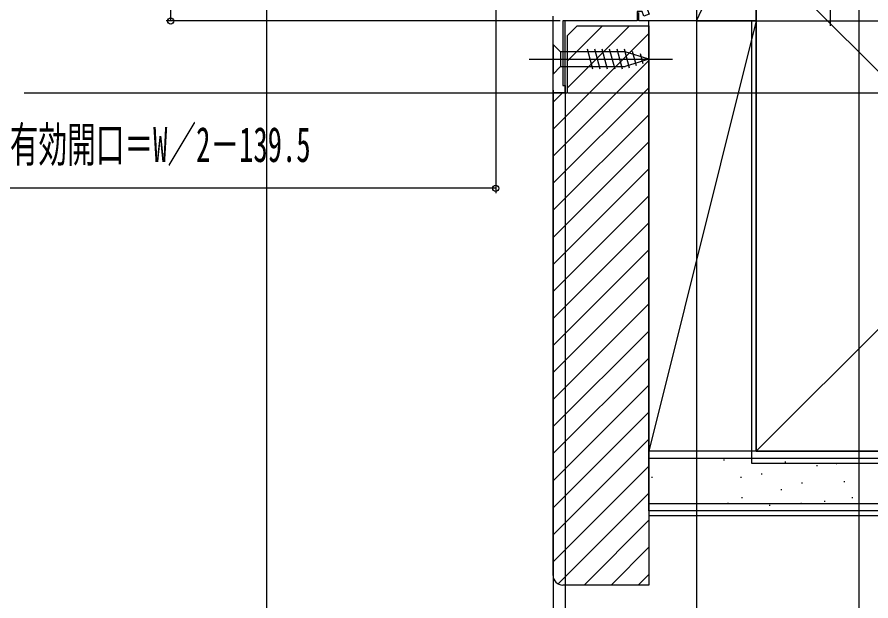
# Model space of a CAD drawing. Units: millimetres, scale not verified. Extents: x -525 to 525, y -783 to 779.
# Drawn here: x 107.8 to 286.5, y -657.1 to -535 of the extents above; entities that cross this region are included whole.
import ezdxf
from ezdxf.enums import TextEntityAlignment as Align

# ---------------------------------------------------------------- set-up
doc = ezdxf.new("R2010")
doc.units = ezdxf.units.MM
doc.header["$LTSCALE"] = 4
for name, color, linetype in [('0-3_YKK_11', 7, 'Continuous'), ('0-5_YKK_12', 2, 'Continuous'), ('0-6_YKK_13', 4, 'Continuous'), ('0-8_YKK_D', 6, 'Continuous'), ('0-A_YSS_K', 3, 'Continuous'), ('0-B_YSS_KE', 3, 'Continuous')]:
    doc.layers.add(name, color=color, linetype=linetype)
doc.styles.add('ＭＳ ゴシック', font='')
doc.styles.get('ＭＳ ゴシック').set_extended_font_data('MS Gothic')

msp = doc.modelspace()

# ---------------------------------------------------------------- linework, layer by layer
at = {"layer": '0-3_YKK_11'}
for points in [[(241, -532.627), (240.671, -533.097), (239.744, -533.434), (240.086, -534.374), (238.959, -534.785), (238.6, -533.8), (237.6, -533.8), (237.6, -535.8), (222, -535.8), (222, -549.3), (222.5, -549.3), (222.5, -550.8), (220, -550.8), (220, -534.758)], [(250, -533.8), (250, -535.8), (237.9, -535.8), (237.9, -534)]]:
    msp.add_lwpolyline(points, dxfattribs=at)
at = {"layer": '0-5_YKK_12'}
for p, q in [((222.499, -550.802), (222.499, -535.8)), ((109.328, -550.802), (222.499, -550.802))]:
    msp.add_line(p, q, dxfattribs=at)
at = {"layer": '0-6_YKK_13'}
for p, q in [((278, -501.8), (278, -536.8)), ((220, -540.7), (220, -546.9)), ((220, -540.7), (221.55, -542.25)), ((235.084, -542.25), (221.55, -542.25)), ((221.55, -542.25), (221.55, -545.35)), ((228.294, -545.9), (227.169, -541.7)), ((229.847, -545.9), (228.722, -541.7)), ((231.4, -545.9), (230.275, -541.7)), ((232.953, -545.9), (231.827, -541.7)), ((234.506, -545.9), (233.38, -541.7)), ((235.989, -545.641), (234.933, -541.7)), ((240, -543.8), (235.084, -542.25)), ((237.421, -545.19), (236.608, -542.154)), ((238.853, -544.738), (238.304, -542.688)), ((215, -543.8), (245, -543.8)), ((240, -543.8), (235.084, -545.35)), ((220, -546.9), (221.55, -545.35)), ((221.55, -545.35), (235.084, -545.35))]:
    msp.add_line(p, q, dxfattribs=at)
at = {"layer": '0-8_YKK_D'}
for p, q in [((208, -400.298), (208, -571.802)), ((139.996, -535.8), (139.996, -433.8)), ((284, -509.5), (284, -739.8)), ((160, -527.287), (160, -674.8)), ((221.5, -535.8), (138.996, -535.8)), ((250, -535.3), (250, -719.8)), ((250, -535.3), (250, -739.8)), ((250.7, -535.8), (345, -535.8)), ((250.7, -535.8), (345, -535.8)), ((250, -536.3), (250, -739.8)), ((220, -550.3), (220, -719.8)), ((220, -550.3), (220, -674.8)), ((222.5, -550.3), (222.5, -674.8)), ((220, -551.5), (220, -674.8)), ((223.181, -550.801), (345, -550.801)), ((220, -552.8), (220, -719.8)), ((208, -570.802), (86.5, -570.802))]:
    msp.add_line(p, q, dxfattribs=at)
for centre in [(139.996, -535.8), (208, -570.802)]:
    msp.add_circle(centre, 0.637, dxfattribs=at)
at = {"layer": '0-A_YSS_K'}
for p, q in [((250, -535.8), (262.5, -508.8)), ((262.5, -625.8), (367.5, -520.8)), ((262.5, -520.8), (367.5, -625.8)), ((262.5, -535.8), (240, -535.8)), ((240, -625.8), (240, -535.8)), ((262.5, -535.8), (240, -625.8)), ((262.5, -625.8), (262.5, -535.8)), ((223, -544.125), (230.324, -536.801)), ((223, -549.781), (235.98, -536.801)), ((220, -558.438), (240, -538.438)), ((220, -564.095), (240, -544.095)), ((220, -569.752), (240, -549.752)), ((220, -552.781), (221.98, -550.801)), ((220, -575.409), (240, -555.409)), ((220, -581.066), (240, -561.066)), ((220, -586.722), (240, -566.723)), ((220, -592.379), (240, -572.379)), ((220, -598.036), (240, -578.036)), ((220, -603.693), (240, -583.693)), ((220, -609.35), (240, -589.35)), ((220, -615.007), (240, -595.007)), ((220, -620.664), (240, -600.664)), ((220, -626.32), (240, -606.32)), ((220, -631.977), (240, -611.977)), ((220, -637.634), (240, -617.634)), ((220, -643.291), (240, -623.291)), ((262.5, -625.8), (240, -625.8)), ((450, -627.3), (240, -627.3)), ((255.684, -627.63), (255.884, -627.63)), ((268.481, -628.019), (268.681, -628.019)), ((275.108, -628.799), (275.308, -628.799)), ((279.199, -628.366), (279.399, -628.366)), ((220, -648.948), (240, -628.948)), ((263.54, -630.514), (263.74, -630.514)), ((240.616, -631.248), (240.816, -631.248)), ((259.192, -631.248), (259.392, -631.248)), ((271.989, -632.417), (272.189, -632.417)), ((280.847, -632.162), (281.047, -632.162)), ((267.66, -633.811), (267.86, -633.811)), ((221.046, -653.559), (240, -634.605)), ((259.419, -635.459), (259.619, -635.459)), ((282.495, -635.459), (282.695, -635.459)), ((450, -636.8), (240, -636.8)), ((256.463, -636.705), (256.663, -636.705)), ((265.188, -637.107), (265.388, -637.107)), ((271.8, -636.705), (272, -636.705)), ((276.726, -636.283), (276.926, -636.283)), ((450, -639.3), (240, -639.3)), ((226.461, -653.801), (240, -640.262)), ((232.117, -653.801), (240, -645.918)), ((237.774, -653.801), (240, -651.575))]:
    msp.add_line(p, q, dxfattribs=at)
msp.add_lwpolyline([(262.5, -535.8), (262.5, -508.8), (250, -508.8), (250, -535.8)], close=True, dxfattribs=at)
at = {"layer": '0-B_YSS_KE'}
for p, q in [((261.5, -535.8), (261.5, -628.3)), ((450, -625.8), (240, -625.8)), ((240, -638.3), (240, -625.8)), ((261.5, -628.3), (450, -628.3)), ((450, -638.3), (240, -638.3))]:
    msp.add_line(p, q, dxfattribs=at)
for points in [[(367.5, -520.8), (262.5, -520.8), (262.5, -625.8), (367.5, -625.8)], [(220, -651.801), (220, -550.801), (223, -550.801), (223, -538.801), (225, -536.801), (240, -536.801)], [(240, -536.801), (240, -653.801), (222, -653.801)]]:
    msp.add_lwpolyline(points, dxfattribs=at)
msp.add_arc((222, -651.801), 2, 180.00001, 269.99999, dxfattribs=at)

# ---------------------------------------------------------------- texts
at = {"layer": '0-8_YKK_D', "style": 'ＭＳ ゴシック', "width": 0.6}
msp.add_text('内障子有効開口＝W／2－139.5', height=7.331, dxfattribs=at).set_placement((88.307, -567.496), align=Align.BOTTOM_LEFT)

doc.saveas('drawing.dxf')
